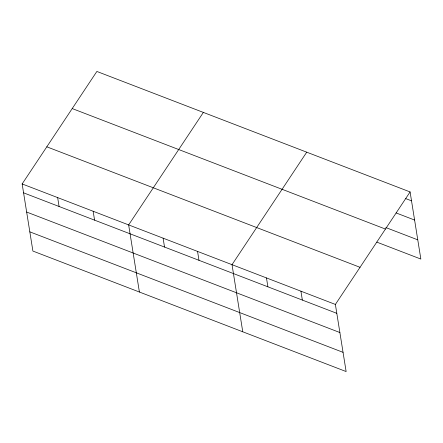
<?xml version="1.0" encoding="UTF-8"?>
<svg xmlns="http://www.w3.org/2000/svg" width="443" height="443" viewBox="0 0 443 443"><rect width="100%" height="100%" fill="white"/><g stroke="black" fill="none" stroke-linecap="round" stroke-linejoin="round"><path stroke-width="0.66" d="M410.096 191.941L335.379 304.435L346.133 371.555L32.904 251.059L22.15 183.939L96.867 71.445L410.096 191.941L420.85 259.061L376.821 242.127M203.37 112.411L128.647 224.906L139.401 292.031M306.733 152.176L232.016 264.67L242.764 331.796M405.782 198.625L411.525 200.834M396.097 212.928L414.604 220.049M385.87 227.575L417.771 239.846M72.215 108.568L385.443 229.064M46.808 146.816L360.037 267.312M22.15 183.939L335.379 304.435M23.573 192.832L336.802 313.328M26.652 212.047L339.881 332.543M29.825 231.844L343.054 352.34M300.924 291.178L302.347 300.072M266.47 277.927L267.893 286.82M197.556 251.414L198.985 260.307M163.102 238.162L164.525 247.056M93.146 211.25L94.575 220.143M57.651 197.595L59.074 206.488"/></g></svg>
